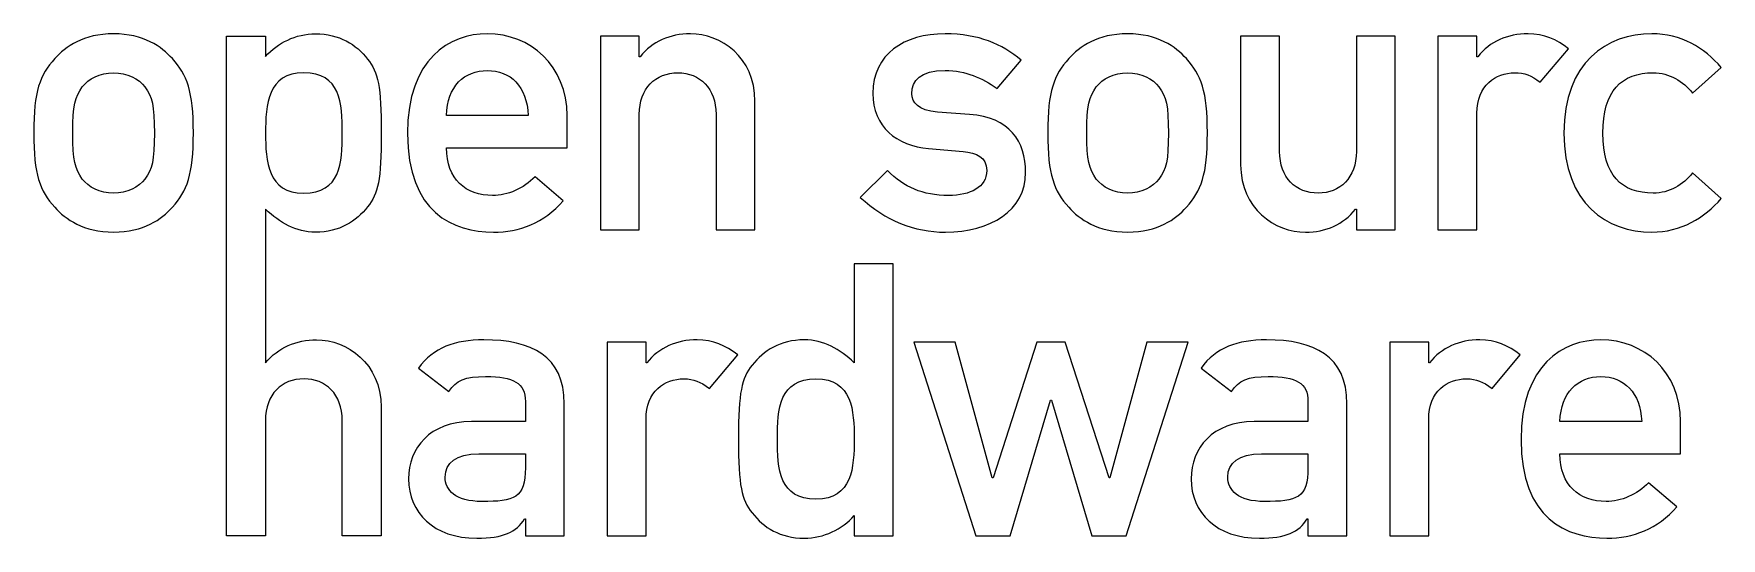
# Model space of a CAD drawing. Extents: x 5 to 486, y 5 to 284.
# Drawn here: x 40.42 to 54.19, y 128.69 to 132.8 of the extents above; entities that cross this region are included whole.
import ezdxf

# ---------------------------------------------------------------- set-up
doc = ezdxf.new("R2010")
doc.units = 0
doc.layers.add('Layer_1', color=7, linetype='CONTINUOUS')

msp = doc.modelspace()

# ---------------------------------------------------------------- linework, layer by layer
at = {"layer": 'Layer_1', "color": 3}
for p, q in [((41.991803, 128.711634), (41.991803, 132.785324)), ((41.991803, 132.785324), (42.310727, 132.785324)), ((42.310727, 132.785324), (42.310727, 132.620235)), ((45.042063, 132.78541), (45.041962, 131.206189)), ((45.359756, 132.78541), (45.042063, 132.78541)), ((45.359756, 132.617243), (45.359756, 132.78541)), ((50.265374, 132.78541), (50.265296, 131.735591)), ((50.582973, 132.78541), (50.265374, 132.78541)), ((50.582973, 131.844739), (50.582973, 132.78541)), ((51.526723, 132.78541), (51.209124, 132.78541)), ((51.209124, 132.78541), (51.209124, 131.844739)), ((51.526723, 131.206018), (51.526723, 132.78541)), ((52.192822, 132.785394), (51.875044, 132.785394)), ((51.875044, 132.785394), (51.875122, 131.206189)), ((52.192822, 132.617227), (52.192822, 132.785394)), ((45.36599, 132.617243), (45.359756, 132.617243)), ((48.2778, 132.358562), (48.473938, 132.588913)), ((52.199057, 132.617227), (52.192822, 132.617227)), ((52.709981, 132.40851), (52.940512, 132.682661)), ((53.952329, 132.321278), (54.185938, 132.529987)), ((46.30349, 131.206189), (46.30349, 132.255836)), ((48.053426, 132.146775), (47.79176, 132.165323)), ((52.1929, 131.206189), (52.1929, 132.156189)), ((44.453111, 132.13736), (43.786505, 132.13736)), ((44.770804, 131.875788), (44.770804, 132.137454)), ((45.359654, 131.206189), (45.359654, 132.146689)), ((45.985797, 132.146689), (45.985797, 131.206189)), ((43.786505, 131.875788), (44.770804, 131.875788)), ((47.71999, 131.869444), (48.000391, 131.844583)), ((44.739669, 131.442877), (44.509138, 131.639015)), ((47.383656, 131.688815), (47.16254, 131.470848)), ((54.185938, 131.461433), (53.952329, 131.67015)), ((42.310727, 131.374271), (42.309948, 130.122688)), ((51.202889, 131.374364), (51.209124, 131.374364)), ((51.209124, 131.374364), (51.209124, 131.206018)), ((45.041962, 131.206189), (45.359654, 131.206189)), ((45.985797, 131.206189), (46.30349, 131.206189)), ((51.209124, 131.206018), (51.526723, 131.206018)), ((51.875122, 131.206189), (52.1929, 131.206189)), ((47.430362, 130.929576), (47.112669, 130.929576)), ((47.112669, 130.929576), (47.112669, 130.122688)), ((47.430362, 128.711634), (47.430362, 130.929576)), ((45.09703, 130.290855), (45.097022, 128.711634)), ((45.414723, 130.290855), (45.09703, 130.290855)), ((45.414723, 130.122688), (45.414723, 130.290855)), ((47.93671, 130.290854), (47.600374, 130.290854)), ((47.600374, 130.290854), (48.104966, 128.711638)), ((48.238921, 129.185095), (47.93671, 130.290854)), ((48.603315, 130.290854), (48.245165, 129.185095)), ((48.833842, 130.290854), (48.603315, 130.290854)), ((49.191991, 129.185095), (48.833842, 130.290854)), ((49.500359, 130.290854), (49.198412, 129.185095)), ((49.332366, 128.711638), (49.836871, 130.290854)), ((49.836871, 130.290854), (49.500359, 130.290854)), ((51.481716, 130.290855), (51.481614, 128.711634)), ((51.799315, 130.290855), (51.481716, 130.290855)), ((51.799315, 130.122688), (51.799315, 130.290855)), ((45.420958, 130.122688), (45.414723, 130.122688)), ((45.931882, 129.913971), (46.162327, 130.188121)), ((51.80555, 130.122688), (51.799315, 130.122688)), ((52.316294, 129.913971), (52.546825, 130.188121)), ((43.558086, 130.07906), (43.807267, 129.889079)), ((49.942507, 130.07906), (50.191765, 129.889079)), ((48.385276, 128.711638), (48.715456, 129.817485)), ((48.715456, 129.817485), (48.721701, 129.817485)), ((48.721701, 129.817485), (49.051881, 128.711638)), ((43.253697, 129.761461), (43.253697, 128.711634)), ((44.430245, 129.808159), (44.430245, 129.64307)), ((44.748023, 128.711634), (44.748023, 129.789431)), ((50.814658, 129.808159), (50.814658, 129.64307)), ((51.132522, 128.711634), (51.132522, 129.789431)), ((42.309948, 129.652305), (42.309948, 128.711634)), ((42.936004, 128.711634), (42.936004, 129.652305)), ((44.430245, 129.64307), (43.990998, 129.64307)), ((45.414715, 128.711634), (45.414715, 129.661806)), ((50.814658, 129.64307), (50.375418, 129.64307)), ((51.799213, 128.711634), (51.799213, 129.661806)), ((53.537015, 129.64307), (52.870495, 129.64307)), ((53.854615, 129.381319), (53.854615, 129.643164)), ((44.050283, 129.381498), (44.430245, 129.381498)), ((44.430245, 129.381498), (44.430245, 129.266186)), ((50.434781, 129.381498), (50.814743, 129.381498)), ((50.814743, 129.381498), (50.814743, 129.266186)), ((52.870495, 129.381319), (53.854615, 129.381319)), ((48.245165, 129.185095), (48.238921, 129.185095)), ((49.198412, 129.185095), (49.191991, 129.185095)), ((53.823565, 128.948408), (53.593043, 129.144725)), ((44.424002, 128.851839), (44.430237, 128.851839)), ((44.430237, 128.851839), (44.430245, 128.711634)), ((47.112669, 128.876731), (47.112669, 128.711634)), ((50.808501, 128.851839), (50.814735, 128.851839)), ((50.814735, 128.851839), (50.814735, 128.711634)), ((42.309948, 128.711634), (41.991803, 128.711634)), ((43.253697, 128.711634), (42.936004, 128.711634)), ((44.430245, 128.711634), (44.748023, 128.711634)), ((45.097022, 128.711634), (45.414715, 128.711634)), ((47.112669, 128.711634), (47.430362, 128.711634)), ((48.104966, 128.711638), (48.385276, 128.711638)), ((49.051881, 128.711638), (49.332366, 128.711638)), ((50.814735, 128.711634), (50.814743, 128.711634)), ((50.814743, 128.711634), (51.132522, 128.711634)), ((51.481614, 128.711634), (51.799213, 128.711634))]:
    msp.add_line(p, q, dxfattribs=at)
for points in [[(41.070834, 132.804145), (40.82474, 132.804145), (40.678293, 132.698162), (40.591045, 132.601585)], [(41.550537, 132.601585), (41.463289, 132.698162), (41.316842, 132.804145), (41.070834, 132.804145)], [(42.310727, 132.620235), (42.410468, 132.729297), (42.556821, 132.804052), (42.718832, 132.804052)], [(42.718832, 132.804052), (42.911891, 132.804052), (43.052182, 132.716804), (43.142508, 132.598421)], [(44.119855, 132.804145), (43.814476, 132.804145), (43.46882, 132.604664), (43.46882, 131.991092)], [(44.770804, 132.137454), (44.770804, 132.545644), (44.468682, 132.804145), (44.119855, 132.804145)], [(45.777088, 132.804145), (45.608913, 132.804145), (45.465552, 132.741798), (45.36599, 132.617243)], [(46.30349, 132.255836), (46.30349, 132.614164), (46.023182, 132.804145), (45.777088, 132.804145)], [(47.853944, 132.803958), (47.520688, 132.803958), (47.265265, 132.638869), (47.265265, 132.318013)], [(48.473938, 132.588913), (48.31817, 132.719789), (48.131353, 132.803958), (47.853944, 132.803958)], [(49.34301, 132.804145), (49.097002, 132.804145), (48.950648, 132.698162), (48.863393, 132.601585)], [(49.822799, 132.601585), (49.735551, 132.698162), (49.58919, 132.804145), (49.34301, 132.804145)], [(52.610326, 132.80413), (52.442159, 132.80413), (52.298704, 132.741782), (52.199057, 132.617227)], [(52.940512, 132.682661), (52.843756, 132.7574), (52.738123, 132.80413), (52.610326, 132.80413)], [(53.619073, 132.804145), (53.254682, 132.804145), (52.90269, 132.573615), (52.90269, 131.99435)], [(54.185938, 132.529987), (54.048991, 132.688927), (53.858839, 132.804145), (53.619073, 132.804145)], [(40.591045, 132.601585), (40.469584, 132.467546), (40.419799, 132.336842), (40.419799, 131.997249)], [(41.721869, 131.997249), (41.721869, 132.336842), (41.67199, 132.467631), (41.550537, 132.601585)], [(43.142508, 132.598421), (43.22967, 132.486273), (43.254562, 132.383548), (43.254562, 131.994085)], [(48.863393, 132.601585), (48.741932, 132.467546), (48.691975, 132.336842), (48.691975, 131.997249)], [(49.994045, 131.997249), (49.994045, 132.336842), (49.944245, 132.467631), (49.822799, 132.601585)], [(40.815395, 132.371016), (40.862078, 132.436481), (40.961749, 132.486328), (41.070811, 132.486328)], [(41.070811, 132.486328), (41.179786, 132.486328), (41.279442, 132.436528), (41.326233, 132.371016)], [(42.622255, 132.486367), (42.326384, 132.486367), (42.310727, 132.224701), (42.310727, 131.994171)], [(42.936869, 131.994171), (42.936869, 132.240358), (42.921283, 132.486367), (42.622255, 132.486367)], [(43.786505, 132.13736), (43.79274, 132.377391), (43.932952, 132.505009), (44.119855, 132.505009)], [(44.119855, 132.505009), (44.306758, 132.505009), (44.44379, 132.377391), (44.453111, 132.13736)], [(45.359654, 132.146689), (45.359654, 132.361734), (45.493608, 132.486273), (45.674269, 132.486273)], [(45.674269, 132.486273), (45.851843, 132.486273), (45.985797, 132.361734), (45.985797, 132.146689)], [(47.583137, 132.314934), (47.583137, 132.423824), (47.651642, 132.504915), (47.85403, 132.504915)], [(47.85403, 132.504915), (48.025455, 132.504915), (48.153252, 132.445607), (48.2778, 132.358562)], [(49.087751, 132.371016), (49.134278, 132.436481), (49.234104, 132.486328), (49.342995, 132.486328)], [(49.342995, 132.486328), (49.452056, 132.486328), (49.551711, 132.436528), (49.59841, 132.371016)], [(52.1929, 132.156189), (52.1929, 132.386712), (52.345411, 132.486367), (52.501264, 132.486367)], [(52.501264, 132.486367), (52.582355, 132.486367), (52.635218, 132.464545), (52.709981, 132.40851)], [(53.220375, 131.99435), (53.220375, 132.340006), (53.373064, 132.486367), (53.631651, 132.486367)], [(53.631651, 132.486367), (53.762348, 132.486367), (53.874581, 132.417862), (53.952329, 132.321278)], [(40.737461, 131.99721), (40.737461, 132.224662), (40.756165, 132.287026), (40.815395, 132.371016)], [(41.326233, 132.371016), (41.385464, 132.287026), (41.40409, 132.224662), (41.40409, 131.994132)], [(47.265265, 132.318013), (47.265265, 132.047112), (47.458418, 131.891258), (47.71999, 131.869444)], [(47.79176, 132.165323), (47.632914, 132.17787), (47.583137, 132.246422), (47.583137, 132.314934)], [(49.009738, 131.99721), (49.009738, 132.224662), (49.028443, 132.287026), (49.087751, 132.371016)], [(49.59841, 132.371016), (49.657718, 132.287026), (49.676266, 132.224662), (49.676266, 131.994132)], [(48.511315, 131.673314), (48.511315, 131.925479), (48.380611, 132.124961), (48.053426, 132.146775)], [(40.419799, 131.997249), (40.419799, 131.654672), (40.469599, 131.523796), (40.591045, 131.389842)], [(40.815395, 131.620326), (40.756165, 131.704503), (40.737461, 131.766687), (40.737461, 131.99721)], [(41.40409, 131.994132), (41.40409, 131.766687), (41.385464, 131.704503), (41.326233, 131.620326)], [(41.550537, 131.389842), (41.671998, 131.523796), (41.721869, 131.654758), (41.721869, 131.997249)], [(42.310727, 131.994171), (42.310727, 131.766726), (42.326314, 131.505061), (42.622255, 131.505061)], [(42.622255, 131.505061), (42.921306, 131.505061), (42.936869, 131.751249), (42.936869, 131.994171)], [(43.254562, 131.994085), (43.254562, 131.60788), (43.229701, 131.504975), (43.142508, 131.393006)], [(43.46882, 131.991092), (43.46882, 131.343315), (43.845696, 131.187462), (44.169632, 131.187462)], [(48.691975, 131.997249), (48.691975, 131.654672), (48.741932, 131.523796), (48.863393, 131.389842)], [(49.087751, 131.620326), (49.028443, 131.704503), (49.009738, 131.766687), (49.009738, 131.99721)], [(49.676266, 131.994132), (49.676266, 131.766687), (49.657718, 131.704503), (49.59841, 131.620326)], [(49.822799, 131.389842), (49.94426, 131.523796), (49.994045, 131.654758), (49.994045, 131.997249)], [(52.90269, 131.99435), (52.90269, 131.417813), (53.254682, 131.187462), (53.619073, 131.187462)], [(53.631651, 131.505061), (53.373158, 131.505061), (53.220375, 131.651594), (53.220375, 131.99435)], [(44.163475, 131.486325), (43.945351, 131.486325), (43.786505, 131.617201), (43.786505, 131.875788)], [(48.000391, 131.844583), (48.109539, 131.835309), (48.193537, 131.80094), (48.193537, 131.688815)], [(50.897502, 131.505147), (50.716927, 131.505147), (50.582973, 131.629865), (50.582973, 131.844739)], [(51.209124, 131.844739), (51.209124, 131.629865), (51.07517, 131.505147), (50.897502, 131.505147)], [(41.070811, 131.505022), (40.961749, 131.505022), (40.862094, 131.554822), (40.815395, 131.620326)], [(41.326233, 131.620326), (41.279473, 131.554861), (41.179786, 131.505022), (41.070811, 131.505022)], [(44.509138, 131.639015), (44.415734, 131.542438), (44.284944, 131.486325), (44.163475, 131.486325)], [(47.882001, 131.486427), (47.670206, 131.486427), (47.520688, 131.554775), (47.383656, 131.688815)], [(47.857202, 131.187368), (48.224757, 131.187368), (48.511315, 131.364864), (48.511315, 131.673314)], [(48.193537, 131.688815), (48.193537, 131.554861), (48.062575, 131.486427), (47.882001, 131.486427)], [(49.342995, 131.505022), (49.234104, 131.505022), (49.134278, 131.554822), (49.087751, 131.620326)], [(49.59841, 131.620326), (49.551727, 131.554861), (49.452056, 131.505022), (49.342995, 131.505022)], [(50.265296, 131.735591), (50.265296, 131.377443), (50.54569, 131.187462), (50.79487, 131.187462)], [(53.952329, 131.67015), (53.874472, 131.573581), (53.762348, 131.505061), (53.631651, 131.505061)], [(47.16254, 131.470848), (47.365006, 131.280866), (47.601779, 131.187368), (47.857202, 131.187368)], [(40.591045, 131.389842), (40.678293, 131.293266), (40.82474, 131.187462), (41.070834, 131.187462)], [(41.070834, 131.187462), (41.316842, 131.187462), (41.463289, 131.293266), (41.550537, 131.389842)], [(42.718832, 131.187368), (42.556821, 131.187368), (42.42911, 131.262107), (42.310727, 131.374271)], [(43.142508, 131.393006), (43.052182, 131.274624), (42.911891, 131.187368), (42.718832, 131.187368)], [(44.169632, 131.187462), (44.38152, 131.187462), (44.583901, 131.262201), (44.739669, 131.442877)], [(48.863393, 131.389842), (48.950648, 131.293266), (49.097002, 131.187462), (49.34301, 131.187462)], [(49.34301, 131.187462), (49.58919, 131.187462), (49.735551, 131.293266), (49.822799, 131.389842)], [(50.79487, 131.187462), (50.95978, 131.187462), (51.103234, 131.249809), (51.202889, 131.374364)], [(53.619073, 131.187462), (53.858924, 131.187462), (54.049085, 131.302766), (54.185938, 131.461433)], [(42.309948, 130.122688), (42.415845, 130.247227), (42.55912, 130.30959), (42.727288, 130.30959)], [(42.727288, 130.30959), (42.973382, 130.30959), (43.253697, 130.119609), (43.253697, 129.761461)], [(44.090738, 130.30959), (43.853965, 130.30959), (43.679555, 130.247399), (43.558086, 130.07906)], [(44.748023, 129.789431), (44.748023, 130.178715), (44.480115, 130.30959), (44.090738, 130.30959)], [(45.832141, 130.30959), (45.663974, 130.30959), (45.520613, 130.247243), (45.420958, 130.122688)], [(46.162327, 130.188121), (46.06575, 130.262861), (45.959938, 130.30959), (45.832141, 130.30959)], [(46.704564, 130.30959), (46.511411, 130.30959), (46.3713, 130.222514), (46.280974, 130.103952)], [(47.112669, 130.122688), (46.994279, 130.234828), (46.866575, 130.30959), (46.704564, 130.30959)], [(50.475244, 130.30959), (50.238557, 130.30959), (50.063968, 130.247399), (49.942507, 130.07906)], [(51.132522, 129.789431), (51.132522, 130.178715), (50.864528, 130.30959), (50.475244, 130.30959)], [(52.216647, 130.30959), (52.04848, 130.30959), (51.905197, 130.247243), (51.80555, 130.122688)], [(52.546825, 130.188121), (52.450248, 130.262861), (52.344265, 130.30959), (52.216647, 130.30959)], [(53.203751, 130.309676), (52.898466, 130.309676), (52.552717, 130.110374), (52.552717, 129.496802)], [(53.854615, 129.643164), (53.854615, 130.051183), (53.552579, 130.309676), (53.203751, 130.309676)], [(46.280974, 130.103952), (46.193726, 129.991983), (46.168834, 129.889258), (46.168834, 129.502694)], [(42.624468, 129.991898), (42.443816, 129.991898), (42.309948, 129.867358), (42.309948, 129.652305)], [(42.936004, 129.652305), (42.936004, 129.867358), (42.80205, 129.991898), (42.624468, 129.991898)], [(43.807267, 129.889079), (43.863302, 129.979413), (43.941221, 130.010719), (44.10631, 130.010719)], [(44.10631, 130.010719), (44.333668, 130.010719), (44.430245, 129.957567), (44.430245, 129.808159)], [(45.414715, 129.661806), (45.414715, 129.892157), (45.567405, 129.991983), (45.723173, 129.991983)], [(45.723173, 129.991983), (45.804178, 129.991983), (45.857127, 129.970162), (45.931882, 129.913971)], [(46.486519, 129.502694), (46.486519, 129.745804), (46.502106, 129.991983), (46.801133, 129.991983)], [(46.801133, 129.991983), (47.097098, 129.991983), (47.112669, 129.730146), (47.112669, 129.502694)], [(50.191765, 129.889079), (50.2478, 129.979413), (50.325548, 130.010719), (50.490637, 130.010719)], [(50.490637, 130.010719), (50.718081, 130.010719), (50.814658, 129.957567), (50.814658, 129.808159)], [(51.799213, 129.661806), (51.799213, 129.892157), (51.951732, 129.991983), (52.107585, 129.991983)], [(52.107585, 129.991983), (52.188676, 129.991983), (52.241539, 129.970162), (52.316294, 129.913971)], [(52.870495, 129.64307), (52.87673, 129.882922), (53.016849, 130.010719), (53.203751, 130.010719)], [(53.203751, 130.010719), (53.390654, 130.010719), (53.52778, 129.882922), (53.537015, 129.64307)], [(43.990998, 129.64307), (43.651499, 129.64307), (43.477081, 129.428025), (43.477081, 129.175774)], [(50.375418, 129.64307), (50.035997, 129.64307), (49.861408, 129.428025), (49.861408, 129.175774)], [(46.168834, 129.502694), (46.168834, 129.113411), (46.193695, 129.010685), (46.280974, 128.898537)], [(46.801133, 129.010685), (46.50209, 129.010685), (46.486519, 129.256694), (46.486519, 129.502694)], [(47.112669, 129.502694), (47.112669, 129.272171), (47.097082, 129.010685), (46.801133, 129.010685)], [(52.552717, 129.496802), (52.552717, 128.848846), (52.929601, 128.692992), (53.253622, 128.692992)], [(43.776038, 129.191338), (43.776038, 129.30665), (43.863294, 129.381498), (44.050283, 129.381498)], [(44.430245, 129.266186), (44.430245, 129.020006), (44.339911, 128.992035), (44.075175, 128.992035)], [(50.16063, 129.191338), (50.16063, 129.30665), (50.247878, 129.381498), (50.434781, 129.381498)], [(50.814743, 129.266186), (50.814743, 129.020006), (50.724417, 128.992035), (50.459673, 128.992035)], [(53.247379, 128.992035), (53.029256, 128.992035), (52.870495, 129.122911), (52.870495, 129.381319)], [(43.477081, 129.175774), (43.477081, 128.901616), (43.682634, 128.692907), (44.034625, 128.692907)], [(44.075175, 128.992035), (43.860216, 128.992035), (43.776038, 129.085534), (43.776038, 129.191338)], [(49.861408, 129.175774), (49.861408, 128.901616), (50.067046, 128.692907), (50.419038, 128.692907)], [(50.459673, 128.992035), (50.2448, 128.992035), (50.16063, 129.085534), (50.16063, 129.191338)], [(53.593043, 129.144725), (53.499544, 129.047977), (53.368669, 128.992035), (53.247379, 128.992035)], [(44.034625, 128.692907), (44.249585, 128.692907), (44.358646, 128.742707), (44.424002, 128.851839)], [(46.280974, 128.898537), (46.3713, 128.780154), (46.511411, 128.692907), (46.704564, 128.692907)], [(46.704564, 128.692907), (46.866575, 128.692907), (47.013014, 128.767802), (47.112669, 128.876731)], [(50.419038, 128.692907), (50.633912, 128.692907), (50.743059, 128.742707), (50.808501, 128.851839)], [(53.253622, 128.692992), (53.465417, 128.692992), (53.667797, 128.767732), (53.823565, 128.948408)]]:
    msp.add_open_spline(points, degree=3, dxfattribs=at)

doc.saveas('drawing.dxf')
